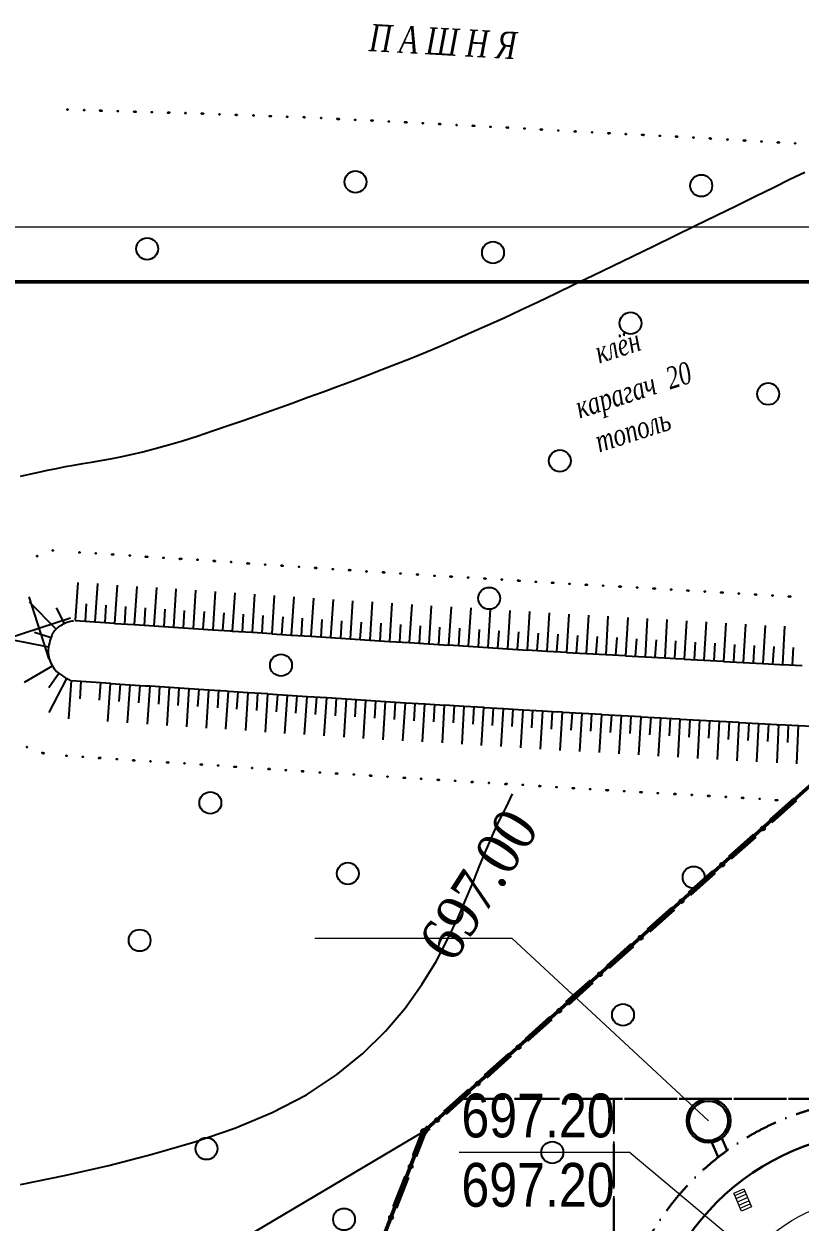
# Model space of a CAD drawing. Header units: millimetres. Extents: x 1353783 to 6492029790, y -7276956 to -512500.
# Drawn here: x 9952370 to 9959466, y -2789928 to -2778973 of the extents above; entities that cross this region are included whole.
import ezdxf

# ---------------------------------------------------------------- set-up
doc = ezdxf.new("R2010")
doc.units = ezdxf.units.MM
doc.linetypes.add('482 Границы районов', pattern=[5, 3, -1, 0, -1])
doc.linetypes.add('CONTI', pattern=[0])
doc.layers.get('0').update_dxf_attribs({"lineweight": 5})
doc.layers.get('Defpoints').update_dxf_attribs({"color": 255})
doc.layers.add('AREA', color=1, linetype='Continuous', lineweight=15, plot=False)
for name, color, linetype, lineweight in [('G-ANNO-SCHD', 231, 'Continuous', 9), ('MPelement', 7, 'Continuous', 18), ('MPlegenda', 252, 'Continuous', 13), ('Арыки', 160, 'Continuous', 30), ('ГП-Граница учасика ИЖС', 3, 'Continuous', 5), ('ГР.УЧ', 12, 'ограждение1', 40), ('штамп', 7, 'Continuous', 50)]:
    doc.layers.add(name, color=color, linetype=linetype, lineweight=lineweight)
for name, color, linetype in [('GORIZUNKNOWN', 32, 'CONTI'), ('NAD_MРАСТЕНИ', 94, 'CONTI'), ('NAD_MРЕЛЬЕФ', 7, 'CONTI'), ('PI_DTГРАНИЦЫ', 10, 'CONTI'), ('SETKR', 7, 'CONTI'), ('SIT_LГРАНИЦЫ', 10, 'CONTI'), ('SIT_LРЕЛЬЕФ', 7, 'CONTI'), ('ZAPSKРАСТЕНИ', 94, 'CONTI'), ('ГРАНИЦЫ', 7, 'CONTI'), ('РЕЛЬЕФ', 7, 'CONTI')]:
    doc.layers.add(name, color=color, linetype=linetype)
doc.styles.add('SHRFT', font='', dxfattribs={"width": 0.75})
doc.styles.get("Standard").update_dxf_attribs({"font": 'Arial Narrow.ttf'})
doc.styles.add('tandem1', font='', dxfattribs={"width": 0.9})
doc.styles.get('SHRFT').set_extended_font_data('Times New Roman Cyr', italic=True)
doc.styles.get('tandem1').set_extended_font_data('Times New Roman')
doc.linetypes.add('ограждение1', pattern='A,6.35,-2.54,[133,ltypeshp.shx,S=2.54,R=0,X=-2.54,Y=0],-2.54,25.4', length=36.83)

# ---------------------------------------------------------------- blocks, each defined once
blk = doc.blocks.new('BL_333')
at = {"color": 0}
for p, q in [((0, -3), (0, 3)), ((-3, 0), (3, 0))]:
    blk.add_line(p, q, dxfattribs=at)
blk = doc.blocks.new('BL_2004')
at = {"color": 0}
blk.add_circle((0, 0), 1, dxfattribs=at)
blk = doc.blocks.new('оо')
at = {"layer": 'GORIZUNKNOWN', "color": 9, "true_color": 0xc7c8ca}
for points in [[(222769.703, -3431451.862), (222770.123, -3431451.902), (222770.553, -3431451.942), (222770.963, -3431451.972), (222771.373, -3431452.022), (222771.783, -3431452.072), (222772.173, -3431452.122), (222772.583, -3431452.182), (222772.983, -3431452.242), (222773.413, -3431452.302), (222773.853, -3431452.362), (222774.323, -3431452.422), (222774.823, -3431452.472), (222775.363, -3431452.512), (222775.943, -3431452.542), (222776.573, -3431452.562), (222777.243, -3431452.582), (222777.943, -3431452.582), (222778.683, -3431452.572), (222779.443, -3431452.562), (222780.213, -3431452.542), (222780.993, -3431452.522), (222781.773, -3431452.502), (222782.543, -3431452.472), (222783.313, -3431452.442), (222784.053, -3431452.412), (222784.783, -3431452.382), (222785.503, -3431452.352), (222786.213, -3431452.312), (222786.923, -3431452.272), (222787.633, -3431452.232), (222788.353, -3431452.182), (222789.073, -3431452.122), (222789.813, -3431452.062), (222790.563, -3431451.982), (222791.343, -3431451.902), (222792.133, -3431451.812), (222792.963, -3431451.722), (222793.803, -3431451.612), (222794.673, -3431451.502), (222795.573, -3431451.382), (222796.493, -3431451.252), (222797.443, -3431451.122), (222798.423, -3431450.982), (222799.433, -3431450.842), (222800.473, -3431450.692), (222801.523, -3431450.542), (222802.583, -3431450.382), (222803.623, -3431450.232), (222804.633, -3431450.092), (222805.603, -3431449.952), (222806.513, -3431449.822), (222807.343, -3431449.692), (222808.093, -3431449.592)], [(222759.803, -3431482.692), (222761.843, -3431482.912), (222763.903, -3431483.102), (222765.953, -3431483.222), (222767.973, -3431483.272), (222769.913, -3431483.232), (222771.763, -3431483.072), (222773.493, -3431482.782), (222775.083, -3431482.342), (222776.523, -3431481.782), (222777.823, -3431481.122), (222779.003, -3431480.392), (222780.053, -3431479.602), (222781.003, -3431478.792), (222781.833, -3431477.982), (222782.573, -3431477.192), (222783.213, -3431476.452), (222783.773, -3431475.792), (222784.253, -3431475.212), (222784.663, -3431474.732), (222785.013, -3431474.342), (222785.303, -3431474.012), (222785.543, -3431473.742), (222785.743, -3431473.532), (222785.903, -3431473.372), (222786.033, -3431473.242), (222786.143, -3431473.132), (222786.233, -3431473.052), (222786.673, -3431472.572)]]:
    blk.add_lwpolyline(points, dxfattribs=at)
at = {"layer": 'PI_DTГРАНИЦЫ', "color": 9, "true_color": 0xc7c8ca}
blk.add_circle((222778.093, -3431486.032), 0.125, dxfattribs=at)
blk.add_point((222778.093, -3431486.032), dxfattribs=at)
at = {"layer": 'SIT_LГРАНИЦЫ', "color": 9, "true_color": 0xc7c8ca}
for p, q in [((222797.513, -3431477.282), (222798.883, -3431476.672)), ((222797.523, -3431477.322), (222798.893, -3431476.712)), ((222797.543, -3431477.362), (222798.913, -3431476.752)), ((222797.563, -3431477.402), (222798.933, -3431476.792)), ((222797.583, -3431477.442), (222798.953, -3431476.832)), ((222795.223, -3431478.302), (222796.593, -3431477.692)), ((222795.243, -3431478.342), (222796.613, -3431477.732)), ((222795.263, -3431478.382), (222796.633, -3431477.772)), ((222795.283, -3431478.422), (222796.653, -3431477.812)), ((222795.303, -3431478.462), (222796.673, -3431477.852)), ((222792.953, -3431479.312), (222794.323, -3431478.702)), ((222792.963, -3431479.352), (222794.333, -3431478.742)), ((222792.983, -3431479.392), (222794.353, -3431478.782)), ((222793.003, -3431479.432), (222794.373, -3431478.822)), ((222793.023, -3431479.472), (222794.393, -3431478.862)), ((222790.663, -3431480.332), (222792.033, -3431479.722)), ((222790.683, -3431480.372), (222792.053, -3431479.762)), ((222790.703, -3431480.412), (222792.073, -3431479.802)), ((222790.723, -3431480.452), (222792.093, -3431479.842)), ((222790.743, -3431480.492), (222792.113, -3431479.882)), ((222788.383, -3431481.352), (222789.753, -3431480.742)), ((222788.393, -3431481.392), (222789.763, -3431480.782)), ((222788.413, -3431481.432), (222789.783, -3431480.822)), ((222788.433, -3431481.472), (222789.803, -3431480.862)), ((222788.453, -3431481.512), (222789.823, -3431480.902)), ((222786.093, -3431482.372), (222787.463, -3431481.762)), ((222786.113, -3431482.412), (222787.483, -3431481.802)), ((222786.133, -3431482.452), (222787.503, -3431481.842)), ((222786.153, -3431482.492), (222787.523, -3431481.882)), ((222786.173, -3431482.532), (222787.543, -3431481.922)), ((222783.813, -3431483.392), (222785.183, -3431482.782)), ((222783.823, -3431483.432), (222785.193, -3431482.822)), ((222783.843, -3431483.472), (222785.213, -3431482.862)), ((222783.863, -3431483.512), (222785.233, -3431482.902)), ((222783.883, -3431483.552), (222785.253, -3431482.942)), ((222781.523, -3431484.412), (222782.893, -3431483.802)), ((222781.543, -3431484.452), (222782.913, -3431483.842)), ((222781.563, -3431484.492), (222782.933, -3431483.882)), ((222781.583, -3431484.532), (222782.953, -3431483.922)), ((222781.603, -3431484.572), (222782.973, -3431483.962)), ((222779.253, -3431485.422), (222780.623, -3431484.812)), ((222779.263, -3431485.462), (222780.633, -3431484.852)), ((222779.283, -3431485.502), (222780.653, -3431484.892)), ((222779.303, -3431485.542), (222780.673, -3431484.932)), ((222779.323, -3431485.582), (222780.693, -3431484.972)), ((222777.283, -3431486.912), (222778.043, -3431485.962)), ((222777.313, -3431486.942), (222778.073, -3431486.002)), ((222777.353, -3431486.972), (222778.103, -3431486.042)), ((222777.393, -3431487.002), (222778.123, -3431486.082)), ((222777.423, -3431487.032), (222778.163, -3431486.112)), ((222778.043, -3431485.962), (222778.333, -3431485.832)), ((222778.063, -3431486.002), (222778.353, -3431485.872)), ((222778.093, -3431486.032), (222778.373, -3431485.912)), ((222778.123, -3431486.072), (222778.393, -3431485.952)), ((222778.153, -3431486.112), (222778.413, -3431485.992)), ((222775.713, -3431488.862), (222776.653, -3431487.702)), ((222775.743, -3431488.892), (222776.683, -3431487.722)), ((222775.783, -3431488.922), (222776.723, -3431487.752)), ((222775.813, -3431488.952), (222776.753, -3431487.782)), ((222775.853, -3431488.982), (222776.793, -3431487.812))]:
    blk.add_line(p, q, dxfattribs=at)
for centre, radius in [((222797.093, -3431477.572), 0.09), ((222797.093, -3431477.572), 0.04), ((222794.813, -3431478.582), 0.09), ((222794.813, -3431478.582), 0.04), ((222792.533, -3431479.602), 0.09), ((222792.533, -3431479.602), 0.04), ((222790.243, -3431480.622), 0.09), ((222790.243, -3431480.622), 0.04), ((222787.963, -3431481.642), 0.09), ((222787.963, -3431481.642), 0.04), ((222785.673, -3431482.662), 0.09), ((222785.673, -3431482.662), 0.04), ((222783.393, -3431483.682), 0.09), ((222783.393, -3431483.682), 0.04), ((222781.113, -3431484.692), 0.09), ((222781.113, -3431484.692), 0.04), ((222778.833, -3431485.712), 0.09), ((222778.833, -3431485.712), 0.04), ((222777.033, -3431487.362), 0.09), ((222777.033, -3431487.362), 0.04), ((222775.463, -3431489.312), 0.09), ((222775.463, -3431489.312), 0.04)]:
    blk.add_circle(centre, radius, dxfattribs=at)
at = {"layer": 'SIT_LРЕЛЬЕФ', "color": 9, "true_color": 0xc7c8ca}
for p, q in [((222770.703, -3431457.282), (222770.063, -3431458.912)), ((222768.323, -3431457.452), (222769.103, -3431459.022)), ((222771.543, -3431457.612), (222770.903, -3431459.242)), ((222771.553, -3431457.622), (222770.903, -3431459.242)), ((222769.403, -3431458.092), (222769.543, -3431458.882)), ((222770.773, -3431458.332), (222770.483, -3431459.072)), ((222772.383, -3431457.962), (222771.733, -3431459.582)), ((222773.223, -3431458.292), (222772.573, -3431459.912)), ((222767.003, -3431458.832), (222768.533, -3431459.682)), ((222768.123, -3431458.842), (222768.773, -3431459.312)), ((222769.223, -3431458.962), (222769.153, -3431458.992)), ((222769.283, -3431458.952), (222769.223, -3431458.972)), ((222769.343, -3431458.932), (222769.283, -3431458.952)), ((222769.403, -3431458.912), (222769.343, -3431458.932)), ((222769.453, -3431458.912), (222769.403, -3431458.922)), ((222769.513, -3431458.892), (222769.453, -3431458.902)), ((222769.573, -3431458.882), (222769.513, -3431458.892)), ((222769.643, -3431458.882), (222769.573, -3431458.882)), ((222769.713, -3431458.882), (222769.643, -3431458.882)), ((222769.783, -3431458.882), (222769.713, -3431458.882)), ((222769.843, -3431458.892), (222769.783, -3431458.882)), ((222769.903, -3431458.892), (222769.843, -3431458.892)), ((222769.943, -3431458.902), (222769.903, -3431458.892)), ((222769.983, -3431458.902), (222769.943, -3431458.902)), ((222770.063, -3431458.912), (222770.903, -3431459.242)), ((222771.613, -3431458.662), (222771.323, -3431459.412)), ((222774.053, -3431458.612), (222773.413, -3431460.242)), ((222774.883, -3431458.942), (222774.243, -3431460.572)), ((222768.623, -3431459.522), (222768.573, -3431459.612)), ((222768.673, -3431459.442), (222768.623, -3431459.522)), ((222768.733, -3431459.362), (222768.673, -3431459.442)), ((222768.783, -3431459.292), (222768.733, -3431459.362)), ((222768.833, -3431459.232), (222768.783, -3431459.292)), ((222768.873, -3431459.182), (222768.833, -3431459.232)), ((222768.923, -3431459.132), (222768.873, -3431459.182)), ((222768.973, -3431459.102), (222768.923, -3431459.132)), ((222769.033, -3431459.062), (222768.973, -3431459.102)), ((222769.093, -3431459.032), (222769.033, -3431459.062)), ((222769.153, -3431459.002), (222769.113, -3431459.022)), ((222770.903, -3431459.242), (222771.743, -3431459.572)), ((222772.443, -3431459.002), (222772.153, -3431459.752)), ((222773.283, -3431459.332), (222772.993, -3431460.082)), ((222775.723, -3431459.272), (222775.083, -3431460.902)), ((222768.413, -3431460.032), (222768.403, -3431460.122)), ((222768.453, -3431459.872), (222768.423, -3431459.952)), ((222768.433, -3431459.952), (222768.423, -3431460.032)), ((222768.483, -3431459.792), (222768.453, -3431459.872)), ((222768.523, -3431459.702), (222768.483, -3431459.792)), ((222768.573, -3431459.612), (222768.523, -3431459.692)), ((222768.533, -3431459.682), (222768.523, -3431459.702)), ((222771.733, -3431459.582), (222772.573, -3431459.912)), ((222772.573, -3431459.912), (222773.203, -3431460.162)), ((222774.123, -3431459.662), (222773.833, -3431460.402)), ((222774.953, -3431459.992), (222774.663, -3431460.732)), ((222776.563, -3431459.602), (222775.923, -3431461.232)), ((222777.393, -3431459.932), (222776.753, -3431461.562)), ((222766.993, -3431460.882), (222768.433, -3431460.562)), ((222768.403, -3431460.122), (222768.393, -3431460.202)), ((222768.393, -3431460.202), (222768.403, -3431460.292)), ((222768.403, -3431460.292), (222768.403, -3431460.372)), ((222768.403, -3431460.372), (222768.413, -3431460.462)), ((222768.413, -3431460.462), (222768.433, -3431460.542)), ((222768.433, -3431460.562), (222768.453, -3431460.632)), ((222768.443, -3431460.542), (222768.443, -3431460.562)), ((222773.203, -3431460.162), (222773.413, -3431460.242)), ((222773.413, -3431460.242), (222774.253, -3431460.572)), ((222774.243, -3431460.572), (222775.083, -3431460.902)), ((222775.793, -3431460.322), (222775.503, -3431461.062)), ((222778.233, -3431460.262), (222777.593, -3431461.892)), ((222779.073, -3431460.602), (222778.433, -3431462.232)), ((222767.973, -3431461.452), (222768.613, -3431460.972)), ((222768.453, -3431460.632), (222768.473, -3431460.712)), ((222768.473, -3431460.712), (222768.503, -3431460.782)), ((222768.503, -3431460.782), (222768.543, -3431460.862)), ((222768.543, -3431460.862), (222768.593, -3431460.952)), ((222768.593, -3431460.952), (222768.653, -3431461.032)), ((222768.653, -3431461.032), (222768.723, -3431461.122)), ((222768.723, -3431461.122), (222768.783, -3431461.202)), ((222775.083, -3431460.902), (222775.923, -3431461.232)), ((222776.633, -3431460.652), (222776.343, -3431461.392)), ((222777.463, -3431460.982), (222777.173, -3431461.732)), ((222779.903, -3431460.932), (222779.263, -3431462.562)), ((222767.643, -3431462.552), (222768.883, -3431461.312)), ((222768.413, -3431463.102), (222769.053, -3431461.472)), ((222768.783, -3431461.202), (222768.853, -3431461.282)), ((222768.853, -3431461.282), (222768.893, -3431461.322)), ((222768.883, -3431461.312), (222768.913, -3431461.342)), ((222768.913, -3431461.342), (222768.963, -3431461.392)), ((222768.963, -3431461.392), (222768.993, -3431461.422)), ((222768.993, -3431461.422), (222769.003, -3431461.442)), ((222769.053, -3431461.472), (222769.893, -3431461.802)), ((222769.183, -3431462.382), (222769.473, -3431461.632)), ((222775.923, -3431461.232), (222776.663, -3431461.522)), ((222776.663, -3431461.522), (222776.763, -3431461.562)), ((222776.753, -3431461.562), (222777.593, -3431461.892)), ((222778.303, -3431461.312), (222778.013, -3431462.062)), ((222779.143, -3431461.652), (222778.853, -3431462.402)), ((222780.743, -3431461.262), (222780.103, -3431462.892)), ((222781.583, -3431461.592), (222780.943, -3431463.222)), ((222769.893, -3431461.802), (222770.733, -3431462.132)), ((222770.013, -3431462.712), (222770.313, -3431461.972)), ((222770.073, -3431463.762), (222770.723, -3431462.142)), ((222770.723, -3431462.142), (222771.563, -3431462.472)), ((222777.593, -3431461.892), (222778.433, -3431462.222)), ((222778.433, -3431462.232), (222779.273, -3431462.562)), ((222779.973, -3431461.982), (222779.683, -3431462.732)), ((222782.413, -3431461.922), (222781.773, -3431463.552)), ((222783.253, -3431462.252), (222782.613, -3431463.882)), ((222770.843, -3431463.052), (222771.143, -3431462.312)), ((222770.913, -3431464.092), (222771.563, -3431462.472)), ((222771.563, -3431462.472), (222772.193, -3431462.722)), ((222771.683, -3431463.382), (222771.983, -3431462.642)), ((222771.763, -3431464.432), (222772.403, -3431462.802)), ((222772.193, -3431462.722), (222772.403, -3431462.802)), ((222772.403, -3431462.802), (222773.243, -3431463.132)), ((222779.263, -3431462.562), (222780.103, -3431462.892)), ((222780.813, -3431462.312), (222780.523, -3431463.062)), ((222781.653, -3431462.642), (222781.363, -3431463.382)), ((222784.093, -3431462.582), (222783.453, -3431464.212)), ((222772.533, -3431463.712), (222772.823, -3431462.962)), ((222772.593, -3431464.762), (222773.233, -3431463.132)), ((222773.233, -3431463.132), (222774.073, -3431463.462)), ((222773.363, -3431464.042), (222773.653, -3431463.292)), ((222780.103, -3431462.892), (222780.943, -3431463.222)), ((222780.943, -3431463.222), (222781.783, -3431463.552)), ((222782.483, -3431462.972), (222782.193, -3431463.712)), ((222783.323, -3431463.302), (222783.033, -3431464.042)), ((222784.933, -3431462.912), (222784.293, -3431464.542)), ((222785.763, -3431463.242), (222785.123, -3431464.872)), ((222773.433, -3431465.092), (222774.073, -3431463.462)), ((222774.073, -3431463.462), (222774.913, -3431463.792)), ((222774.203, -3431464.372), (222774.493, -3431463.622)), ((222774.273, -3431465.422), (222774.913, -3431463.792)), ((222774.913, -3431463.792), (222775.653, -3431464.082)), ((222781.773, -3431463.552), (222782.613, -3431463.882)), ((222782.613, -3431463.882), (222783.453, -3431464.212)), ((222784.163, -3431463.632), (222783.873, -3431464.372)), ((222786.613, -3431463.562), (222785.973, -3431465.192)), ((222787.453, -3431463.892), (222786.813, -3431465.522)), ((222775.043, -3431464.702), (222775.333, -3431463.952)), ((222775.103, -3431465.752), (222775.743, -3431464.122)), ((222775.653, -3431464.082), (222775.753, -3431464.122)), ((222775.743, -3431464.122), (222776.583, -3431464.452)), ((222775.863, -3431465.032), (222776.163, -3431464.292)), ((222775.943, -3431466.082), (222776.583, -3431464.452)), ((222776.583, -3431464.452), (222777.423, -3431464.782)), ((222783.453, -3431464.212), (222784.293, -3431464.542)), ((222785.003, -3431463.962), (222784.713, -3431464.702)), ((222785.833, -3431464.292), (222785.543, -3431465.032)), ((222788.283, -3431464.222), (222787.643, -3431465.852)), ((222776.703, -3431465.362), (222777.003, -3431464.622)), ((222776.783, -3431466.422), (222777.423, -3431464.792)), ((222777.423, -3431464.792), (222778.263, -3431465.122)), ((222777.543, -3431465.702), (222777.843, -3431464.962)), ((222784.293, -3431464.542), (222785.133, -3431464.872)), ((222785.123, -3431464.872), (222785.753, -3431465.122)), ((222786.683, -3431464.612), (222786.393, -3431465.352)), ((222787.523, -3431464.942), (222787.233, -3431465.682)), ((222789.123, -3431464.552), (222788.483, -3431466.182)), ((222789.963, -3431464.872), (222789.323, -3431466.502)), ((222777.613, -3431466.752), (222778.253, -3431465.122)), ((222778.253, -3431465.122), (222779.093, -3431465.452)), ((222778.373, -3431466.032), (222778.673, -3431465.292)), ((222778.453, -3431467.082), (222779.093, -3431465.452)), ((222779.093, -3431465.452), (222779.933, -3431465.782)), ((222785.753, -3431465.112), (222785.973, -3431465.202)), ((222785.973, -3431465.192), (222786.813, -3431465.522)), ((222786.813, -3431465.522), (222787.653, -3431465.852)), ((222788.353, -3431465.272), (222788.063, -3431466.012)), ((222790.803, -3431465.202), (222790.163, -3431466.832)), ((222791.633, -3431465.532), (222791.003, -3431467.162)), ((222779.213, -3431466.362), (222779.513, -3431465.622)), ((222779.293, -3431467.412), (222779.933, -3431465.782)), ((222779.933, -3431465.782), (222780.773, -3431466.112)), ((222780.063, -3431466.692), (222780.353, -3431465.942)), ((222787.643, -3431465.852), (222788.483, -3431466.182)), ((222789.193, -3431465.602), (222788.903, -3431466.342)), ((222790.033, -3431465.922), (222789.743, -3431466.662)), ((222792.473, -3431465.852), (222791.843, -3431467.482)), ((222780.133, -3431467.742), (222780.773, -3431466.112)), ((222780.773, -3431466.112), (222781.613, -3431466.442)), ((222780.903, -3431467.022), (222781.193, -3431466.272)), ((222780.963, -3431468.072), (222781.603, -3431466.442)), ((222781.603, -3431466.442), (222782.443, -3431466.772)), ((222781.733, -3431467.352), (222782.023, -3431466.602)), ((222788.483, -3431466.182), (222789.323, -3431466.512)), ((222789.323, -3431466.502), (222790.163, -3431466.832)), ((222790.873, -3431466.252), (222790.583, -3431466.992)), ((222791.713, -3431466.582), (222791.423, -3431467.322)), ((222793.313, -3431466.172), (222792.683, -3431467.802)), ((222794.153, -3431466.502), (222793.523, -3431468.132)), ((222781.803, -3431468.402), (222782.443, -3431466.772)), ((222782.443, -3431466.772), (222783.283, -3431467.102)), ((222782.573, -3431467.682), (222782.863, -3431466.932)), ((222782.643, -3431468.732), (222783.283, -3431467.102)), ((222783.283, -3431467.102), (222784.123, -3431467.432)), ((222790.163, -3431466.832), (222790.753, -3431467.062)), ((222790.753, -3431467.062), (222791.003, -3431467.152)), ((222791.003, -3431467.162), (222791.843, -3431467.482)), ((222792.553, -3431466.902), (222792.263, -3431467.642)), ((222794.993, -3431466.822), (222794.363, -3431468.452)), ((222795.833, -3431467.142), (222795.203, -3431468.772)), ((222783.413, -3431468.012), (222783.703, -3431467.262)), ((222783.483, -3431469.052), (222784.123, -3431467.422)), ((222784.123, -3431467.422), (222784.753, -3431467.672)), ((222784.253, -3431468.332), (222784.543, -3431467.582)), ((222784.333, -3431469.372), (222784.963, -3431467.742)), ((222784.753, -3431467.672), (222784.963, -3431467.752)), ((222784.963, -3431467.742), (222785.803, -3431468.072)), ((222791.843, -3431467.482), (222792.683, -3431467.802)), ((222793.393, -3431467.222), (222793.103, -3431467.962)), ((222794.233, -3431467.552), (222793.943, -3431468.292)), ((222796.663, -3431467.472), (222796.033, -3431469.102)), ((222785.093, -3431468.652), (222785.383, -3431467.902)), ((222785.173, -3431469.702), (222785.803, -3431468.072)), ((222785.803, -3431468.072), (222786.643, -3431468.402)), ((222785.933, -3431468.982), (222786.223, -3431468.232)), ((222792.683, -3431467.802), (222793.523, -3431468.122)), ((222793.523, -3431468.132), (222794.363, -3431468.452)), ((222795.073, -3431467.872), (222794.783, -3431468.612)), ((222795.913, -3431468.192), (222795.623, -3431468.932)), ((222797.503, -3431467.792), (222796.873, -3431469.422)), ((222798.343, -3431468.122), (222797.713, -3431469.752)), ((222786.003, -3431470.032), (222786.633, -3431468.402)), ((222786.633, -3431468.402), (222787.473, -3431468.732)), ((222786.763, -3431469.312), (222787.053, -3431468.562)), ((222786.843, -3431470.352), (222787.473, -3431468.722)), ((222787.473, -3431468.722), (222788.313, -3431469.052)), ((222794.363, -3431468.452), (222795.203, -3431468.772)), ((222795.203, -3431468.772), (222795.663, -3431468.952)), ((222796.743, -3431468.522), (222796.453, -3431469.262)), ((222797.583, -3431468.842), (222797.293, -3431469.582)), ((222799.183, -3431468.442), (222798.553, -3431470.072)), ((222800.023, -3431468.762), (222799.393, -3431470.392)), ((222787.603, -3431469.632), (222787.893, -3431468.882)), ((222787.683, -3431470.682), (222788.313, -3431469.052)), ((222788.313, -3431469.052), (222789.153, -3431469.382)), ((222788.443, -3431469.962), (222788.733, -3431469.212)), ((222788.523, -3431471.012), (222789.153, -3431469.382)), ((222789.153, -3431469.382), (222789.763, -3431469.622)), ((222795.663, -3431468.952), (222796.033, -3431469.092)), ((222796.033, -3431469.102), (222796.873, -3431469.422)), ((222798.423, -3431469.172), (222798.133, -3431469.912)), ((222800.853, -3431469.072), (222800.233, -3431470.712)), ((222789.283, -3431470.292), (222789.573, -3431469.542)), ((222789.363, -3431471.342), (222789.993, -3431469.712)), ((222789.763, -3431469.612), (222789.993, -3431469.702)), ((222789.993, -3431469.712), (222790.833, -3431470.032)), ((222790.123, -3431470.622), (222790.413, -3431469.872)), ((222796.873, -3431469.422), (222797.713, -3431469.742)), ((222797.713, -3431469.752), (222798.553, -3431470.072)), ((222799.263, -3431469.492), (222798.973, -3431470.232)), ((222800.103, -3431469.812), (222799.813, -3431470.552)), ((222790.203, -3431471.662), (222790.833, -3431470.032)), ((222790.833, -3431470.032), (222791.673, -3431470.352)), ((222790.963, -3431470.942), (222791.253, -3431470.192)), ((222791.043, -3431471.992), (222791.673, -3431470.362)), ((222791.673, -3431470.362), (222792.513, -3431470.682)), ((222798.553, -3431470.072), (222799.393, -3431470.392)), ((222799.393, -3431470.392), (222800.123, -3431470.672)), ((222800.933, -3431470.122), (222800.653, -3431470.872)), ((222791.803, -3431471.272), (222792.093, -3431470.522)), ((222791.883, -3431472.312), (222792.513, -3431470.682)), ((222792.513, -3431470.682), (222793.353, -3431471.002)), ((222792.643, -3431471.592), (222792.933, -3431470.842)), ((222792.723, -3431472.642), (222793.353, -3431471.012)), ((222793.353, -3431471.012), (222794.193, -3431471.332)), ((222800.123, -3431470.682), (222800.233, -3431470.722)), ((222800.233, -3431470.712), (222801.073, -3431471.032)), ((222793.483, -3431471.922), (222793.773, -3431471.172)), ((222793.563, -3431472.962), (222794.193, -3431471.332)), ((222794.193, -3431471.332), (222794.673, -3431471.512)), ((222794.323, -3431472.242), (222794.613, -3431471.492)), ((222794.673, -3431471.522), (222795.023, -3431471.652)), ((222794.393, -3431473.292), (222795.023, -3431471.662)), ((222795.023, -3431471.662), (222795.863, -3431471.982)), ((222795.153, -3431472.572), (222795.443, -3431471.822)), ((222795.233, -3431473.612), (222795.863, -3431471.982)), ((222795.863, -3431471.982), (222796.703, -3431472.302)), ((222795.993, -3431472.892), (222796.283, -3431472.142)), ((222796.073, -3431473.932), (222796.703, -3431472.302)), ((222796.703, -3431472.302), (222797.543, -3431472.622)), ((222796.833, -3431473.212), (222797.123, -3431472.462)), ((222796.913, -3431474.262), (222797.543, -3431472.632)), ((222797.543, -3431472.632), (222798.383, -3431472.952)), ((222797.673, -3431473.542), (222797.963, -3431472.792)), ((222797.753, -3431474.582), (222798.383, -3431472.952)), ((222798.383, -3431472.952), (222799.143, -3431473.242)), ((222798.513, -3431473.862), (222798.803, -3431473.112)), ((222798.623, -3431474.912), (222799.233, -3431473.272)), ((222799.143, -3431473.252), (222799.223, -3431473.282)), ((222799.233, -3431473.272), (222800.073, -3431473.592)), ((222799.373, -3431474.182), (222799.653, -3431473.432)), ((222799.463, -3431475.232), (222800.073, -3431473.592)), ((222800.073, -3431473.592), (222800.913, -3431473.912))]:
    blk.add_line(p, q, dxfattribs=at)
for centre in [(222776.873, -3431436.562), (222777.583, -3431436.812), (222778.283, -3431437.062), (222778.333, -3431437.082), (222779.043, -3431437.332), (222779.743, -3431437.582), (222779.793, -3431437.602), (222780.503, -3431437.852), (222781.203, -3431438.102), (222781.253, -3431438.112), (222781.963, -3431438.362), (222782.663, -3431438.612), (222782.713, -3431438.632), (222783.423, -3431438.892), (222784.123, -3431439.142), (222784.163, -3431439.162), (222784.883, -3431439.412), (222785.583, -3431439.672), (222785.633, -3431439.692), (222786.333, -3431439.942), (222787.043, -3431440.192), (222787.083, -3431440.212), (222787.793, -3431440.472), (222788.493, -3431440.742), (222788.543, -3431440.762), (222789.243, -3431441.022), (222789.943, -3431441.282), (222789.993, -3431441.302), (222790.693, -3431441.572), (222791.393, -3431441.832), (222791.443, -3431441.852), (222792.143, -3431442.122), (222792.843, -3431442.382), (222792.893, -3431442.402), (222793.593, -3431442.672), (222794.293, -3431442.932), (222794.343, -3431442.952), (222795.043, -3431443.222), (222795.743, -3431443.482), (222795.793, -3431443.502), (222796.493, -3431443.772), (222797.193, -3431444.042), (222797.243, -3431444.062), (222797.943, -3431444.332), (222798.643, -3431444.602), (222798.683, -3431444.612), (222799.383, -3431444.882), (222800.083, -3431445.152), (222800.133, -3431445.162), (222800.833, -3431445.432), (222801.533, -3431445.692), (222801.583, -3431445.712), (222802.283, -3431445.982), (222802.983, -3431446.242), (222803.033, -3431446.262), (222803.733, -3431446.532), (222804.433, -3431446.792), (222804.473, -3431446.822), (222805.183, -3431447.092), (222805.883, -3431447.362), (222805.933, -3431447.382), (222806.633, -3431447.652), (222807.333, -3431447.922), (222807.373, -3431447.932), (222808.073, -3431448.202), (222769.313, -3431455.572), (222770.063, -3431455.542), (222771.203, -3431456.002), (222771.903, -3431456.272), (222772.593, -3431456.552), (222772.643, -3431456.562), (222773.343, -3431456.842), (222774.033, -3431457.122), (222774.083, -3431457.142), (222774.783, -3431457.412), (222775.483, -3431457.692), (222775.533, -3431457.702), (222776.233, -3431457.972), (222776.933, -3431458.252), (222776.973, -3431458.272), (222777.673, -3431458.542), (222778.363, -3431458.832), (222778.413, -3431458.852), (222779.113, -3431459.132), (222779.803, -3431459.402), (222779.853, -3431459.422), (222780.553, -3431459.702), (222781.243, -3431459.972), (222781.293, -3431459.992), (222781.993, -3431460.272), (222782.693, -3431460.542), (222782.733, -3431460.562), (222783.433, -3431460.842), (222784.133, -3431461.112), (222784.183, -3431461.132), (222784.883, -3431461.412), (222785.583, -3431461.682), (222785.623, -3431461.702), (222786.323, -3431461.982), (222787.013, -3431462.242), (222787.063, -3431462.262), (222787.763, -3431462.532), (222788.463, -3431462.802), (222788.503, -3431462.822), (222789.203, -3431463.092), (222789.903, -3431463.362), (222766.193, -3431463.742), (222789.953, -3431463.392), (222790.653, -3431463.662), (222791.353, -3431463.932), (222766.783, -3431464.212), (222766.823, -3431464.242), (222791.393, -3431463.952), (222792.093, -3431464.222), (222767.793, -3431464.672), (222768.493, -3431464.952), (222792.793, -3431464.492), (222792.833, -3431464.502), (222793.533, -3431464.772), (222769.183, -3431465.232), (222769.233, -3431465.242), (222769.933, -3431465.522), (222794.233, -3431465.042), (222794.283, -3431465.062), (222794.983, -3431465.332), (222770.623, -3431465.802), (222770.673, -3431465.822), (222771.373, -3431466.092), (222795.683, -3431465.602), (222795.733, -3431465.622), (222796.433, -3431465.892), (222772.073, -3431466.372), (222772.123, -3431466.382), (222772.823, -3431466.652), (222797.133, -3431466.162), (222797.173, -3431466.182), (222797.873, -3431466.452), (222773.523, -3431466.932), (222773.563, -3431466.952), (222798.573, -3431466.722), (222798.623, -3431466.742), (222799.323, -3431467.012), (222774.263, -3431467.222), (222774.953, -3431467.502), (222775.003, -3431467.522), (222800.023, -3431467.282), (222800.063, -3431467.302), (222800.763, -3431467.572), (222775.703, -3431467.802), (222776.393, -3431468.072), (222776.443, -3431468.092), (222801.463, -3431467.842), (222801.513, -3431467.862), (222777.143, -3431468.372), (222777.833, -3431468.642), (222777.883, -3431468.662), (222778.583, -3431468.942), (222779.283, -3431469.222), (222779.333, -3431469.232), (222780.033, -3431469.502), (222780.733, -3431469.782), (222780.773, -3431469.802), (222781.473, -3431470.072), (222782.173, -3431470.352), (222782.213, -3431470.362), (222782.913, -3431470.632), (222783.613, -3431470.912), (222783.663, -3431470.932), (222784.363, -3431471.202), (222785.063, -3431471.482), (222785.103, -3431471.492), (222785.803, -3431471.762), (222786.503, -3431472.042), (222786.553, -3431472.052), (222787.253, -3431472.322), (222787.953, -3431472.602), (222787.993, -3431472.622), (222788.683, -3431472.892), (222789.383, -3431473.162), (222789.423, -3431473.182), (222790.123, -3431473.452), (222790.823, -3431473.722), (222790.873, -3431473.742), (222791.573, -3431474.012), (222792.273, -3431474.282), (222792.313, -3431474.302), (222793.013, -3431474.572), (222793.723, -3431474.842), (222793.763, -3431474.852), (222794.463, -3431475.122), (222795.163, -3431475.392), (222795.213, -3431475.412), (222795.913, -3431475.682), (222796.613, -3431475.952), (222796.663, -3431475.972), (222797.363, -3431476.242), (222798.053, -3431476.522), (222798.103, -3431476.542), (222798.803, -3431476.802)]:
    blk.add_circle(centre, 0.02, dxfattribs=at)
at = {"layer": 'ГРАНИЦЫ', "color": 9, "linetype": 'CONTI', "true_color": 0xc7c8ca}
blk.add_line((222778.093, -3431486.032), (222766.063, -3431488.762), dxfattribs=at)
blk.add_circle((222778.093, -3431486.032), 0.125, dxfattribs=at)
at = {"layer": 'SETKR', "color": 9, "true_color": 0xc7c8ca, "xscale": 0.5000000000000001, "yscale": 0.5000000000000001, "zscale": 0.5000000000000001}
blk.add_blockref('BL_333', (222768.393, -3431458.732), dxfattribs=at)
at = {"layer": 'ZAPSKРАСТЕНИ', "color": 9, "true_color": 0xc7c8ca, "xscale": 0.5000000000000001, "yscale": 0.5000000000000001, "zscale": 0.5000000000000001}
for p in [(222778.393, -3431443.732), (222788.393, -3431443.732), (222793.393, -3431448.732), (222803.393, -3431448.732), (222798.393, -3431453.732), (222793.393, -3431458.732), (222803.393, -3431458.732), (222778.393, -3431463.732), (222788.393, -3431463.732), (222773.393, -3431468.732), (222768.393, -3431473.732), (222778.393, -3431473.732), (222793.393, -3431478.732), (222768.393, -3431483.732), (222788.393, -3431483.732), (222773.393, -3431488.732), (222783.393, -3431488.732)]:
    blk.add_blockref('BL_2004', p, dxfattribs=at)
at = {"layer": 'NAD_MРАСТЕНИ', "color": 9, "true_color": 0xc7c8ca, "style": 'SHRFT', "width": 0.75}
for s, p in [('клён', (222796.463, -3431455.052)), ('карагач  20', (222794.843, -3431457.172)), ('тополь', (222795.223, -3431458.922))]:
    blk.add_text(s, height=1, dxfattribs=at).set_placement(p)
at = {"layer": 'NAD_MРЕЛЬЕФ', "color": 9, "true_color": 0xc7c8ca, "style": 'SHRFT', "width": 0.75}
blk.add_text('П А Ш Н Я', height=1.25, rotation=339, dxfattribs=at).set_placement((222790.793, -3431438.222))
blk = doc.blocks.new('A$C4D5515C4')
at = {"layer": 'MPelement', "color": 219, "lineweight": 13, "true_color": 0x642165}
for p, q in [((0, 0), (0, 0.5)), ((0, 0.5), (0.9, 0.5)), ((0.9, 0.5), (0.9, 0)), ((0.9, 0), (0, 0))]:
    blk.add_line(p, q, dxfattribs=at)
at = {"layer": 'MPlegenda', "color": 219, "lineweight": 13, "true_color": 0x642165}
for p, q in [((0.115, 0), (0.115, 0.5)), ((0.274, 0), (0.274, 0.5)), ((0.433, 0), (0.433, 0.5)), ((0.592, 0), (0.592, 0.5)), ((0.75, 0), (0.75, 0.5))]:
    blk.add_line(p, q, dxfattribs=at)

msp = doc.modelspace()

# ---------------------------------------------------------------- linework, layer by layer
at = {"layer": 'AREA', "color": 1}
for p, q in [((9956348, -2789291, -2898923), (9957904, -2789291, -2898923)), ((9959052, -2790249, 6), (9957903, -2789291, -2898923))]:
    msp.add_line(p, q, dxfattribs=at)
at = {"layer": 'Defpoints', "lineweight": 0, "ltscale": 100}
msp.add_lwpolyline([(9958662, -2852430), (9958662, -2791201, -0.414214), (9960162, -2789701), (9990897, -2789701)], format="xyb", dxfattribs=at)
at = {"layer": 'G-ANNO-SCHD', "color": 0}
msp.add_lwpolyline([(9955029, -2787334), (9956830, -2787334), (9958630, -2789002)], dxfattribs=at)
at = {"layer": 'Арыки', "lineweight": 30, "ltscale": 100}
for points in [[(9958660, -2789200), (9958718, -2789335)], [(9958752, -2789160), (9958801, -2789274)]]:
    msp.add_lwpolyline(points, dxfattribs=at)
at = {"layer": 'Арыки'}
for radius in [200, 180]:
    msp.add_circle((9958630, -2789002), radius, dxfattribs=at)
at = {"layer": 'ГП-Граница учасика ИЖС', "color": 94, "linetype": '482 Границы районов', "lineweight": 30, "ltscale": 100}
for points in [[(9965183, -2788802), (9965762, -2788802), (9965762, -2783876), (9961622, -2784091), (9956361, -2788802), (9962323, -2788802)], [(9957762, -2793014), (9957762, -2788802), (9956361, -2788802), (9956026, -2789102), (9952562, -2798134), (9957762, -2798134), (9957762, -2795774)], [(9962343, -2788802), (9957762, -2788802), (9957762, -2793014)]]:
    msp.add_lwpolyline(points, dxfattribs=at)
at = {"layer": 'ГП-Граница учасика ИЖС', "color": 251, "lineweight": 30, "ltscale": 100}
msp.add_lwpolyline([(9957162, -2793014), (9957762, -2793014, 0.414214), (9958062, -2792714), (9958062, -2791302, -0.414213), (9960262, -2789102), (9963503, -2789102, 0.414214), (9963803, -2788802), (9963803, -2788202)], format="xyb", dxfattribs=at)
at = {"layer": 'ГП-Граница учасика ИЖС', "color": 94, "linetype": '482 Границы районов', "lineweight": 30, "ltscale": 100}
msp.add_lwpolyline([(9960215, -2788802), (9957762, -2788802), (9957762, -2791302, -0.408564)], format="xyb", close=True, dxfattribs=at)
at = {"layer": 'ГР.УЧ', "lineweight": 50, "ltscale": 50}
msp.add_lwpolyline([(9989975, -2788087), (9981000, -2784253), (9971210, -2783595), (9961622, -2784091), (9956026, -2789102), (9952562, -2798134), (9952562, -2851699), (9972185, -2856026), (9982830, -2857775), (9996494, -2858056)], dxfattribs=at)
at = {"layer": 'штамп', "linetype": 'Continuous', "lineweight": 18}
msp.add_lwpolyline([(10055462, -2780831), (9936562, -2780831), (9936562, -2864931), (10055462, -2864931)], close=True, dxfattribs=at)
at = {"layer": 'штамп', "linetype": 'Continuous', "lineweight": 50}
msp.add_lwpolyline([(9938562, -2781331), (10054962, -2781331), (10054962, -2864431), (9938562, -2864431)], close=True, dxfattribs=at)

# ---------------------------------------------------------------- block references
at = {"layer": 'Арыки', "lineweight": 30, "ltscale": 100, "xscale": 200.0000000000001, "yscale": 200.0000000000001, "zscale": 200.0000000000001, "rotation": 293.2441908341972}
msp.add_blockref('A$C4D5515C4', (9958860, -2789664), dxfattribs=at)
at = {"layer": 'РЕЛЬЕФ', "color": 240, "lineweight": 30, "true_color": 0xed1f24, "xscale": 200.0000000000001, "yscale": 200.0000000000001, "zscale": 200.0000000000001, "rotation": 17.80578495452471}
msp.add_blockref('оо', (-242329121, 637008728), dxfattribs=at)

# ---------------------------------------------------------------- texts
at = {"layer": 'AREA', "color": 1, "insert": (9957070, -2788957, -2898923), "char_height": 400, "attachment_point": 5}
msp.add_mtext('697.20', dxfattribs=at)
at = {"layer": 'AREA', "color": 18, "insert": (9957070, -2789591, -2898923), "char_height": 400, "attachment_point": 5}
msp.add_mtext('697.20', dxfattribs=at)
at = {"layer": 'Defpoints', "color": 252, "true_color": 0x939598, "insert": (9956529, -2786847), "char_height": 396, "width": 748, "attachment_point": 5, "rotation": 57.4042, "style": 'tandem1'}
msp.add_mtext('697.00', dxfattribs=at)

doc.saveas('drawing.dxf')
